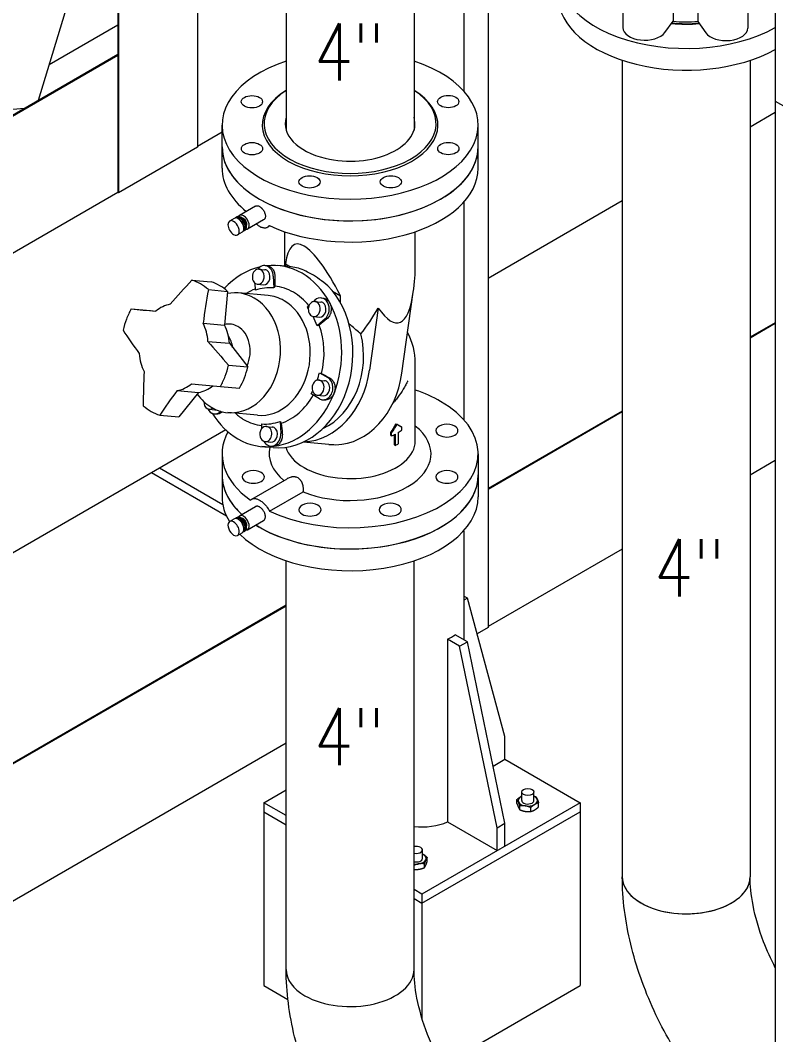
# Model space of a CAD drawing. Header units: millimetres. Extents: x -312439 to 477422, y -331570 to 212570.
# Drawn here: x 353682 to 355337, y 92835 to 95056 of the extents above; entities that cross this region are included whole.
import ezdxf

# ---------------------------------------------------------------- set-up
doc = ezdxf.new("R2010")
doc.units = ezdxf.units.MM
doc.layers.add('ARCONDTEXTO', color=4, linetype='Continuous')
doc.styles.add('ROMANS', font='romans.shx', dxfattribs={"height": 187.5})

msp = doc.modelspace()

# ---------------------------------------------------------------- linework, layer by layer
at = {"color": 3, "linetype": 'Continuous', "lineweight": 0, "extrusion": (-1.11022e-16, 0.816497, 0.57735)}
for p, q in [((354070.819, 95560.111), (354070.819, 94777.82)), ((353895.882, 95552.045), (353895.882, 94678.82)), ((353897.614, 95553.045), (353897.614, 94677.82)), ((353895.882, 95457.052), (353721.646, 94880.225)), ((354706.981, 95445.522), (354706.981, 93726.792)), ((355335.928, 95078.959), (355335.928, 90887.144)), ((353895.882, 95045.373), (353745.264, 94958.414)), ((353895.882, 94980.82), (352735.453, 94310.846)), ((353895.882, 94978.82), (352735.453, 94308.846)), ((355335.928, 94878.959), (359293.664, 92593.959)), ((353691.902, 94863.052), (353515.317, 94847.242)), ((355335.928, 94853.873), (355280.801, 94822.045)), ((354124.224, 94810.654), (354070.819, 94779.82)), ((354070.819, 94777.82), (353897.614, 94677.82)), ((353895.882, 94678.82), (352735.453, 94008.846)), ((353897.614, 94677.82), (353895.882, 94678.82)), ((355000.824, 94660.4), (354706.981, 94490.75)), ((355335.928, 94393.915), (355280.801, 94362.087)), ((355335.928, 94391.915), (355280.801, 94360.087)), ((355000.824, 94200.442), (354706.981, 94030.792)), ((355000.824, 94198.442), (354706.981, 94028.792)), ((354132.469, 94159.055), (352974.676, 93490.603)), ((354685.158, 94106.919), (354685.158, 94012.894)), ((355335.928, 94091.915), (355280.801, 94060.087)), ((354125.924, 93995.095), (353987.203, 94075.186)), ((354134.053, 93970.402), (353969.883, 94065.186)), ((355000.824, 93898.442), (354706.981, 93728.792)), ((354264.703, 93775.442), (352735.453, 92892.529)), ((354264.703, 93773.442), (352735.453, 92890.529)), ((354706.981, 93726.792), (354682.766, 93712.811)), ((354264.703, 93473.442), (352735.453, 92590.529))]:
    msp.add_line(p, q, dxfattribs=at)
at = {"color": 7, "linetype": 'Continuous', "lineweight": 0, "extrusion": (-1.11022e-16, 0.816497, 0.57735)}
for p, q in [((354653.873, 95263.266), (354653.873, 94900.64)), ((354653.873, 94657.978), (354653.873, 94181.237)), ((354653.873, 93938.576), (354653.873, 93700.064)), ((354661.61, 93790.597), (354653.873, 93795.064)), ((354661.61, 93790.597), (354653.873, 93786.13)), ((354743.883, 93488.097), (354661.61, 93790.597)), ((354644.29, 93685.597), (354617.729, 93700.932)), ((354617.729, 93700.932), (354617.729, 93300.932)), ((354661.61, 93695.597), (354635.05, 93710.932)), ((354644.29, 93685.597), (354661.61, 93695.597)), ((354743.883, 93298.097), (354661.61, 93695.597)), ((354726.562, 93288.097), (354644.29, 93685.597)), ((354743.883, 93438.097), (354743.883, 93488.097)), ((354717.999, 93423.153), (354743.883, 93438.097)), ((354743.883, 93438.097), (354908.428, 93343.097)), ((354215.607, 93343.097), (354264.703, 93371.442)), ((354780.446, 93347.84), (354780.446, 93366.71)), ((354807.115, 93347.84), (354807.115, 93366.71)), ((354264.703, 93314.752), (354215.607, 93343.097)), ((354215.607, 93343.097), (354215.607, 92943.097)), ((354908.428, 93343.097), (354562.017, 93143.097)), ((354770.014, 93341.311), (354770.014, 93349.963)), ((354776.382, 93327.589), (354776.382, 93336.241)), ((354817.547, 93333.957), (354817.547, 93342.609)), ((354908.428, 93343.097), (354908.428, 92943.097)), ((354215.607, 93323.097), (354264.703, 93294.752)), ((354562.017, 93123.097), (354908.428, 93323.097)), ((354800.149, 93323.912), (354800.149, 93332.564)), ((354617.729, 93300.932), (354726.562, 93238.097)), ((354726.562, 93288.097), (354743.883, 93298.097)), ((354743.883, 93248.097), (354743.883, 93298.097)), ((354726.562, 93238.097), (354726.562, 93288.097)), ((354563.199, 93221.048), (354563.199, 93239.919)), ((354567.262, 93200.797), (354567.262, 93209.449)), ((354573.63, 93214.519), (354573.63, 93223.171)), ((354562.017, 93143.097), (354544.679, 93153.107)), ((354562.017, 93143.097), (354562.017, 92871.517)), ((354544.679, 93133.107), (354562.017, 93123.097)), ((354215.607, 92943.097), (354268.479, 92912.571)), ((354605.506, 92768.205), (354908.428, 92943.097))]:
    msp.add_line(p, q, dxfattribs=at)
at = {"color": 5, "linetype": 'Continuous', "lineweight": 0, "extrusion": (-1.11022e-16, 0.816497, 0.57735)}
for p, q in [((354264.703, 95197.27), (354264.703, 94815.53)), ((354544.679, 95197.27), (354544.679, 94815.53)), ((355000.824, 94968.27), (355000.824, 93180.694)), ((355280.801, 94968.27), (355280.801, 93180.694)), ((354264.703, 92977.694), (354264.703, 93872.579)), ((354544.679, 92977.694), (354544.679, 93872.579))]:
    msp.add_line(p, q, dxfattribs=at)
at = {"color": 4, "linetype": 'Continuous', "lineweight": 0, "extrusion": (-1.11022e-16, 0.816497, 0.57735)}
for p, q in [((355002.071, 95117.911), (355002.071, 95039.768)), ((355275.802, 95116.7), (355275.802, 95038.871)), ((355112.058, 95097.564), (355112.058, 95053.671)), ((355166.245, 95097.378), (355166.245, 95053.398)), ((355093.906, 95028.981), (355112.058, 95053.671)), ((355166.245, 95053.398), (355183.613, 95028.579)), ((354124.224, 94732.297), (354124.224, 94826.321)), ((354685.158, 94732.297), (354685.158, 94826.321)), ((354197.831, 94649.272), (354162.482, 94628.863)), ((354157.201, 94625.519), (354155.398, 94624.478)), ((354150.879, 94622.311), (354140.783, 94616.482)), ((354161.299, 94620.503), (354159.676, 94621.44)), ((354172.116, 94601.767), (354172.116, 94599.893)), ((354215.296, 94619.021), (354179.947, 94598.612)), ((354229.188, 94605.99), (354225.024, 94603.586)), ((354168.472, 94591.84), (354158.376, 94586.011)), ((354174.411, 94595.71), (354172.608, 94594.669)), ((354261.908, 94517.529), (354261.908, 94592.924)), ((354547.474, 94520.754), (354547.474, 94592.924)), ((354218.409, 94518.824), (354223.076, 94518.407)), ((354271.244, 94516.695), (354246.73, 94518.884)), ((354263.466, 94522.4), (354273.786, 94516.441)), ((354263.466, 94517.389), (354263.466, 94522.4)), ((354205.125, 94511.051), (354217.615, 94509.935)), ((354236.262, 94496.03), (354237.501, 94470.047)), ((354058.294, 94487.061), (354100.396, 94483.3)), ((354197.259, 94464.843), (354196.523, 94480.289)), ((354202.176, 94478.036), (354214.667, 94476.921)), ((354094.352, 94466.243), (354136.454, 94462.482)), ((354136.454, 94462.482), (354129.727, 94388.363)), ((354225.128, 94453.234), (354160.043, 94459.047)), ((354341.007, 94448.042), (354345.255, 94447.663)), ((354366.144, 94463.118), (354383.654, 94453.009)), ((354383.654, 94436.976), (354383.654, 94453.009)), ((354518.274, 94283.492), (354543.001, 94460.348)), ((353925.346, 94424.014), (353967.448, 94420.254)), ((354310.374, 94427.974), (354315.379, 94432.412)), ((354323.789, 94439.87), (354327.632, 94443.278)), ((354327.722, 94440.269), (354340.213, 94439.153)), ((354466.099, 94425.916), (354447.076, 94289.852)), ((353967.448, 94420.254), (353979.112, 94419.185)), ((354324.773, 94407.254), (354337.264, 94406.139)), ((354349.845, 94402.015), (354332.587, 94386.711)), ((354082.822, 94392.553), (354129.727, 94388.363)), ((354093.412, 94353.027), (354140.318, 94348.838)), ((354140.318, 94348.838), (354180.77, 94297.092)), ((354138.669, 94300.852), (354180.77, 94297.092)), ((354547.474, 94135.023), (354547.474, 94305.108)), ((354335.935, 94268.056), (354348.426, 94266.94)), ((354337.469, 94284.346), (354355.966, 94273.667)), ((354025.612, 94245.103), (354072.518, 94240.914)), ((354120.64, 94254.385), (354162.741, 94250.625)), ((354072.518, 94240.914), (354029.793, 94187.578)), ((354337.937, 94227.199), (354319.44, 94237.879)), ((354332.986, 94235.041), (354345.477, 94233.926)), ((354344.683, 94225.037), (354348.555, 94224.691)), ((354096.003, 94204.392), (354108.494, 94203.276)), ((353987.691, 94191.339), (354029.793, 94187.578)), ((354107.7, 94194.388), (354111.948, 94194.008)), ((354121.699, 94199.706), (354121.075, 94199.152)), ((354201.72, 94191.148), (354136.634, 94196.962)), ((354211.684, 94162.365), (354211.206, 94172.382)), ((354221.549, 94166.625), (354234.04, 94165.509)), ((354251.448, 94177.587), (354252.687, 94151.604)), ((354505.651, 94172.625), (354507.454, 94171.584)), ((354516.289, 94166.492), (354518.103, 94165.444)), ((354518.103, 94158.865), (354518.103, 94165.444)), ((354493.752, 94153.481), (354495.566, 94152.433)), ((354493.752, 94146.901), (354493.752, 94153.481)), ((354493.752, 94146.901), (354495.566, 94145.854)), ((354495.566, 94145.854), (354495.566, 94152.433)), ((354502.226, 94126.239), (354502.226, 94149.13)), ((354504.03, 94125.198), (354504.03, 94150.089)), ((354510.773, 94129.091), (354510.773, 94153.982)), ((354235.859, 94120.519), (354211.345, 94122.709)), ((354218.601, 94133.61), (354231.092, 94132.495)), ((354230.298, 94123.606), (354234.964, 94123.189)), ((354357.819, 94127.545), (354302.131, 94132.519)), ((354502.226, 94126.239), (354504.03, 94125.198)), ((354124.224, 94106.919), (354124.224, 94012.894)), ((354189.328, 94007.559), (354266.644, 94052.197)), ((354228.442, 93980.959), (354302.115, 94023.493)), ((354162.482, 93971.008), (354197.831, 93991.417)), ((354140.783, 93958.628), (354150.879, 93964.457)), ((354155.398, 93966.624), (354157.201, 93967.665)), ((354161.299, 93962.649), (354159.676, 93963.586)), ((354179.947, 93940.757), (354215.296, 93961.166)), ((354158.376, 93928.156), (354168.472, 93933.985)), ((354172.116, 93943.912), (354172.116, 93942.039)), ((354172.608, 93936.815), (354174.411, 93937.855))]:
    msp.add_line(p, q, dxfattribs=at)
at = {"color": 4, "linetype": 'Continuous', "lineweight": 0}
msp.add_arc((354404.691, 94305.108), 142.783, 0, 28.062832, dxfattribs=at)
for centre, major_axis, ratio, start_param, end_param in [((355140.813, 95156.184), (-280.467, 0), 0.57735027, 5.96129884, 8.62335037), ((355140.813, 95108.584), (-280.467, 0), 0.57735027, 0, 2.34016507), ((355140.813, 95156.184), (-188.366, 0), 0.57735027, 1.39918396, 1.72385086), ((355140.813, 95159.384), (192.285, 0), 0.57735027, 4.54758055, 4.85913853), ((355140.813, 95163.438), (192.285, 0), 0.57735027, 4.56228331, 4.8450414), ((355049.889, 95039.768), (47.818, 0), 0.57735027, 3.14159265, 5.88176147), ((355227.984, 95038.871), (47.818, 0), 0.57735027, 3.52360866, 6.28318531), ((354404.691, 94826.321), (280.467, 0), 0.57735027, 2.09338692, 7.33139104), ((354404.691, 94826.321), (-192.285, 0), 0.57735027, 5.52782631, 10.18013696), ((354404.691, 94829.521), (-188.366, 0), 0.57735027, 5.55018906, 10.15777421), ((354404.691, 94778.721), (280.467, 0), 0.57735027, 3.14159265, 3.92699082), ((354404.691, 94778.721), (-280.467, 0), 0.57735027, 0, 3.14159265), ((354404.691, 94778.721), (280.467, 0), 0.57735027, 3.92699082, 6.28318531), ((354404.691, 94732.297), (280.467, 0), 0.57735027, 3.14159265, 3.76733741), ((354404.691, 94732.297), (280.467, 0), 0.57735027, 4.03287797, 6.28318531), ((354159.676, 94607.076), (8.796, -15.236), 0.57735027, 2.35619449, 3.14159265), ((354164.003, 94609.574), (8.605, -14.905), 0.57735027, 2.35619449, 3.34982476), ((354164.003, 94609.574), (7.649, -13.249), 0.57735027, 2.35619449, 3.13938294), ((354165.806, 94610.615), (8.605, -14.905), 0.57735027, 2.35619449, 3.14159265), ((354171.215, 94613.737), (8.733, -15.125), 0.57735027, 2.35619449, 3.48116086), ((354164.003, 94609.574), (8.605, -14.905), 0.57735027, 6.0749532, 8.6393798), ((354165.806, 94610.615), (8.605, -14.905), 0.57735027, 0, 2.35619449), ((354171.215, 94613.737), (5.099, -8.832), 0.57735027, 2.35619449, 2.79397022), ((354171.215, 94613.737), (8.733, -15.125), 0.57735027, 5.9436171, 8.6393798), ((354149.58, 94601.246), (8.796, -15.236), 0.57735027, 2.35619449, 5.49778714), ((354149.58, 94601.246), (8.796, -15.236), 0.57735027, 5.49778714, 8.6393798), ((354159.676, 94607.076), (8.796, -15.236), 0.57735027, 0, 2.35619449), ((354161.299, 94608.012), (7.649, -13.249), 0.57735027, 0.78539816, 2.35619449), ((354164.003, 94609.574), (7.649, -13.249), 0.57735027, 0.00220971, 2.35619449), ((354171.215, 94613.737), (5.099, -8.832), 0.57735027, 0.34762244, 2.35619449), ((354404.691, 94184.92), (-120.352, 380.505), 0.20190622, 6.06592593, 6.70345081), ((354404.691, 94184.92), (-120.352, 380.505), 0.20190622, 5.42840105, 6.06592593), ((354229.038, 94320.797), (-17.692, -198.088), 0.78867513, 3.38816663, 3.94428531), ((354203.65, 94494.544), (1.474, 16.507), 0.78867513, 5.9323059, 9.07389855), ((354216.141, 94493.428), (-2.268, -25.396), 0.78867513, 1.74351569, 4.02803544), ((354229.038, 94320.797), (-17.692, -198.088), 0.78867513, 2.79071324, 3.30283488), ((354253.551, 94318.607), (-17.692, -198.088), 0.78867513, 3.03582758, 3.14159265), ((354371.697, 94308.055), (-125.667, 202.325), 0.40254267, 5.63830459, 5.88341893), ((354404.691, 94377.971), (92.925, 263.92), 0.41075435, 5.17006967, 5.42104522), ((354203.65, 94494.544), (1.474, 16.507), 0.78867513, 2.79071324, 5.9323059), ((354216.141, 94493.428), (1.474, 16.507), 0.78867513, 3.14159265, 5.9323059), ((354216.141, 94493.428), (1.474, 16.507), 0.78867513, 5.9323059, 6.28318531), ((354229.038, 94320.797), (-17.692, -198.088), 0.78867513, 2.26711447, 2.79071324), ((354371.697, 94308.055), (-125.667, 202.325), 0.40254267, 5.39319026, 5.63830459), ((354536.157, 94342.227), (720.691, 563.4), 0.47025443, 1.89024002, 1.97207055), ((354022.993, 94339.2), (13.61, 152.375), 0.78867513, 5.9323059, 6.09975398), ((354022.993, 94339.2), (13.61, 152.375), 0.78867513, 5.76485782, 5.9323059), ((354065.094, 94335.439), (-13.61, -152.375), 0.78867513, 2.62326516, 2.95816132), ((354226.583, 94321.016), (-13.616, -152.445), 0.78867513, 3.50023522, 3.67789426), ((354224.354, 94321.215), (-13.292, -148.82), 0.78867513, 3.14282427, 3.48579977), ((354253.551, 94318.607), (-17.692, -198.088), 0.78867513, 0, 2.54559891), ((354226.583, 94321.016), (-13.616, -152.445), 0.78867513, 2.79071324, 3.14694171), ((354636.558, 94284.261), (-83.476, -910.959), 0.61480915, 4.56786753, 4.64969806), ((354148.339, 94328.004), (-11.704, -131.043), 0.78867513, 5.9323059, 9.07389855), ((354148.339, 94328.004), (-11.704, -131.043), 0.78867513, 2.79071324, 3.37310027), ((354213.424, 94322.191), (-11.704, -131.043), 0.78867513, 2.79071324, 3.14159265), ((354226.583, 94321.016), (-13.616, -152.445), 0.78867513, 2.44655726, 2.79071324), ((354338.739, 94422.646), (-2.268, -25.396), 0.78867513, 0.69631814, 3.83791079), ((354404.691, 94906.561), (-106.461, 512.875), 0.18551729, 2.74471703, 3.61995466), ((354022.993, 94339.2), (13.61, 152.375), 0.78867513, 1.05246884, 1.21991692), ((354584.05, 94364.939), (911.032, -82.684), 0.00111499, 3.90430933, 3.98613986), ((354018.189, 94339.629), (8.506, 95.234), 0.78867513, 0.21112957, 0.65790794), ((354213.424, 94322.191), (-11.704, -131.043), 0.78867513, 0, 2.79071324), ((354224.354, 94321.215), (-13.292, -148.82), 0.78867513, 2.40329418, 2.43860222), ((354326.248, 94423.762), (1.474, 16.507), 0.78867513, 5.9323059, 9.07389855), ((354326.248, 94423.762), (1.474, 16.507), 0.78867513, 2.79071324, 5.9323059), ((354338.739, 94422.646), (1.474, 16.507), 0.78867513, 3.14159265, 5.9323059), ((354338.739, 94422.646), (1.474, 16.507), 0.78867513, 5.9323059, 6.28318531), ((354229.038, 94320.797), (-17.692, -198.088), 0.78867513, 1.21991692, 2.26711447), ((354404.691, 94567.833), (92.925, 263.92), 0.41075435, 4.01563557, 4.29483205), ((354022.993, 94339.2), (13.61, 152.375), 0.78867513, 1.21991692, 1.387365), ((354224.354, 94321.215), (-13.292, -148.82), 0.78867513, 2.09562672, 2.25731773), ((354018.189, 94339.629), (8.506, 95.234), 0.78867513, 4.92351855, 5.37029692), ((354065.094, 94335.439), (-8.506, -95.234), 0.78867513, 1.78192589, 2.22870427), ((354136.917, 94329.024), (-5.512, -61.712), 0.78867513, 2.79071324, 3.39896937), ((354136.917, 94329.024), (-5.512, -61.712), 0.78867513, 1.14298242, 2.79071324), ((354226.583, 94321.016), (-13.616, -152.445), 0.78867513, 1.38728722, 2.09974416), ((354533.85, 94235.555), (713.952, -571.916), 0.39604584, 4.02878975, 4.11062028), ((354110.374, 94331.395), (-4.196, -46.982), 0.78867513, 1.82272227, 2.4193917), ((354306.169, 94313.907), (-14.403, -161.264), 0.78867513, 0.42037744, 1.99015459), ((354620.593, 94343.841), (713.952, -571.916), 0.39604584, 4.23882964, 4.32066017), ((354018.189, 94339.629), (8.506, 95.234), 0.78867513, 1.78192589, 2.22870427), ((354022.993, 94339.2), (13.61, 152.375), 0.78867513, 4.36150957, 4.52895765), ((354065.094, 94335.439), (13.61, 152.375), 0.78867513, 4.19406149, 4.52895765), ((354306.169, 94313.907), (-16.105, -180.311), 0.78867513, 0.09472718, 1.50764175), ((354517.886, 94295.135), (83.476, 910.959), 0.61480915, 1.63631476, 1.71814529), ((354022.993, 94339.2), (13.61, 152.375), 0.78867513, 4.19406149, 4.36150957), ((354334.46, 94251.549), (1.474, 16.507), 0.78867513, 5.9323059, 9.07389855), ((354224.354, 94321.215), (-13.292, -148.82), 0.78867513, 1.27533699, 1.39140467), ((354346.951, 94250.433), (2.268, 25.396), 0.78867513, 2.79071324, 5.9323059), ((354377.367, 94307.548), (-16.105, -180.311), 0.78867513, 0.08363859, 1.50764175), ((354618.286, 94237.169), (720.691, 563.4), 0.47025443, 2.10027992, 2.18211045), ((354018.189, 94339.629), (8.506, 95.234), 0.78867513, 3.35272222, 3.79950059), ((354570.393, 94214.457), (911.032, -82.684), 0.00111499, 4.11434922, 4.19617975), ((354065.094, 94335.439), (-8.506, -95.234), 0.78867513, 0.21112957, 0.65618508), ((354334.46, 94251.549), (1.474, 16.507), 0.78867513, 2.79071324, 5.9323059), ((354346.951, 94250.433), (1.474, 16.507), 0.78867513, 3.14159265, 5.9323059), ((354346.951, 94250.433), (1.474, 16.507), 0.78867513, 5.9323059, 6.28318531), ((354404.691, 94106.919), (280.467, 0), 0.57735027, 0.78539816, 1.03666807), ((354148.339, 94328.004), (-11.704, -131.043), 0.78867513, 5.54139779, 5.9323059), ((354229.038, 94320.797), (-17.692, -198.088), 0.78867513, 0.17271936, 1.21991692), ((354226.583, 94321.016), (-13.616, -152.445), 0.78867513, 0.34008967, 1.04608016), ((354224.354, 94321.215), (-13.292, -148.82), 0.78867513, 1.04842917, 1.09553578), ((354022.993, 94339.2), (13.61, 152.375), 0.78867513, 2.62326516, 2.79071324), ((354097.477, 94220.899), (-1.474, -16.507), 0.78867513, 4.77281646, 5.9323059), ((354097.477, 94220.899), (-1.474, -16.507), 0.78867513, 5.9323059, 6.91651393), ((354109.968, 94219.784), (2.268, 25.396), 0.78867513, 2.25514987, 3.83791079), ((354109.968, 94219.784), (-1.474, -16.507), 0.78867513, 0, 0.21039252), ((354404.691, 94106.919), (280.467, 0), 0.57735027, 4.03287797, 7.06858347), ((354022.993, 94339.2), (13.61, 152.375), 0.78867513, 2.79071324, 2.95816132), ((354229.038, 94320.797), (-17.692, -198.088), 0.78867513, 5.46500357, 5.9323059), ((354226.583, 94321.016), (-13.616, -152.445), 0.78867513, 5.7468837, 5.9323059), ((354226.583, 94321.016), (-13.616, -152.445), 0.78867513, 5.9323059, 6.26998147), ((354220.075, 94150.118), (-1.474, -16.507), 0.78867513, 2.79071324, 5.9323059), ((354224.354, 94321.215), (-13.292, -148.82), 0.78867513, 0.00123162, 0.34420711), ((354220.075, 94150.118), (-1.474, -16.507), 0.78867513, 5.9323059, 9.07389855), ((354232.566, 94149.002), (-1.474, -16.507), 0.78867513, 0, 2.79071324), ((354232.566, 94149.002), (-1.474, -16.507), 0.78867513, 2.79071324, 3.14159265), ((354404.691, 94106.919), (177.204, 0), 0.57735027, 4.09505911, 6.9170318), ((354404.691, 94230.921), (100.979, 174.787), 0.57753972, 4.60068361, 4.71252394), ((354404.691, 94230.921), (102.783, 177.908), 0.57753972, 4.60265425, 4.71252446), ((354404.691, 94230.914), (142.783, -82.382), 0.00028422, 5.49792189, 5.60976186), ((354404.691, 94230.914), (145.333, -83.853), 0.00028422, 5.49792241, 5.60779227), ((354404.691, 94211.335), (145.333, 0), 0.57735027, 5.53059872, 5.60762828), ((354616.696, 94157.619), (24.222, 0), 0.57735027, 0.78539816, 3.92699082), ((354616.696, 94157.619), (24.222, 0), 0.57735027, 3.92699082, 7.06858347), ((354404.691, 94106.919), (280.467, 0), 0.57735027, 2.83958929, 3.82110366), ((354229.038, 94320.797), (-17.692, -198.088), 0.78867513, 5.9323059, 6.45590467), ((354232.566, 94149.002), (2.268, 25.396), 0.78867513, 2.25514987, 4.88510835), ((354404.691, 94135.023), (142.783, 0), 0.57735027, 3.92699082, 6.28318531), ((354404.691, 94211.335), (145.333, 0), 0.57735027, 5.38788821, 5.46497557), ((354404.691, 94106.919), (177.204, 0), 0.57735027, 3.00239455, 3.75347408), ((354404.691, 94135.023), (142.783, 0), 0.57735027, 3.31011813, 3.92699082), ((354404.691, 94186.444), (145.333, 0), 0.57735027, 5.46497557, 5.53059872), ((354192.686, 94056.219), (24.222, 0), 0.57735027, 0.78539816, 3.92699082), ((354616.696, 94056.219), (24.222, 0), 0.57735027, 0.78539816, 3.92699082), ((354404.691, 94060.494), (280.467, 0), 0.57735027, 3.14159265, 3.70529411), ((354404.691, 94060.494), (-280.467, 0), 0.57735027, 0, 0.3919401), ((354192.686, 94056.219), (24.222, 0), 0.57735027, 3.92699082, 7.06858347), ((354404.691, 94060.494), (-280.467, 0), 0.57735027, 0.74163295, 3.14159265), ((354404.691, 94060.494), (280.467, 0), 0.57735027, 3.92699082, 6.28318531), ((354616.696, 94056.219), (24.222, 0), 0.57735027, 3.92699082, 7.06858347), ((354404.691, 94012.894), (-280.467, 0), 0.57735027, 0, 0.34272975), ((354404.691, 94012.894), (-280.467, 0), 0.57735027, 0.53171733, 3.14159265), ((354404.691, 94060.494), (-280.467, 0), 0.57735027, 0.3919401, 0.56370146), ((354316.876, 93984.518), (24.222, 0), 0.57735027, 0.78539816, 3.92699082), ((354316.876, 93984.518), (24.222, 0), 0.57735027, 3.92699082, 7.06858347), ((354492.506, 93984.518), (24.222, 0), 0.57735027, 0.78539816, 3.92699082), ((354492.506, 93984.518), (24.222, 0), 0.57735027, 3.92699082, 7.06858347), ((354149.58, 93943.392), (-8.796, 15.236), 0.57735027, 5.49778714, 8.6393798), ((354149.58, 93943.392), (-8.796, 15.236), 0.57735027, 2.35619449, 5.49778714), ((354159.676, 93949.221), (-8.796, 15.236), 0.57735027, 5.49778714, 6.28318531), ((354164.003, 93951.719), (8.605, -14.905), 0.57735027, 2.35619449, 3.34982476), ((354164.003, 93951.719), (7.649, -13.249), 0.57735027, 2.35619449, 3.13938294), ((354165.806, 93952.76), (8.605, -14.905), 0.57735027, 2.35619449, 3.14159265), ((354159.676, 93949.221), (-8.796, 15.236), 0.57735027, 3.14159265, 5.49778714), ((354171.215, 93955.883), (8.733, -15.125), 0.57735027, 2.35619449, 3.48116086), ((354161.299, 93950.158), (7.649, -13.249), 0.57735027, 0.78539816, 2.35619449), ((354164.003, 93951.719), (8.605, -14.905), 0.57735027, 6.0749532, 8.6393798), ((354164.003, 93951.719), (7.649, -13.249), 0.57735027, 0.00220971, 2.35619449), ((354165.806, 93952.76), (8.605, -14.905), 0.57735027, 0, 2.35619449), ((354171.215, 93955.883), (5.099, -8.832), 0.57735027, 2.35619449, 2.79397022), ((354171.215, 93955.883), (8.733, -15.125), 0.57735027, 5.9436171, 8.6393798), ((354171.215, 93955.883), (5.099, -8.832), 0.57735027, 0.34762244, 2.35619449)]:
    msp.add_ellipse(centre, major_axis=major_axis, ratio=ratio, start_param=start_param, end_param=end_param, dxfattribs=at)
for centre, major_axis in [((354189.635, 94877.641), (23.27, 0)), ((354619.612, 94877.829), (-23.27, 0)), ((354189.771, 94774.814), (23.27, 0)), ((354619.747, 94775.002), (-23.27, 0)), ((354315.803, 94702.159), (23.27, 0)), ((354493.905, 94702.237), (-23.27, 0))]:
    msp.add_ellipse(centre, major_axis=major_axis, ratio=0.57735027, dxfattribs=at)
at = {"color": 5, "linetype": 'Continuous', "lineweight": 0}
for centre, major_axis, start_param, end_param in [((354404.691, 94829.521), (142.07, 0), 2.97018023, 4.32044888), ((354404.691, 94829.521), (142.07, 0), 4.32044888, 6.45459773), ((355140.813, 93180.694), (-139.988, 0), 0, 0.78539816), ((355140.813, 93180.694), (139.988, 0), 3.14159265, 6.28318531), ((355140.813, 93180.694), (-139.988, 0), 0.78539816, 3.14159265), ((354404.691, 92977.694), (-139.988, 0), 0, 0.78539816), ((354404.691, 92977.694), (-139.988, 0), 0.78539816, 3.14159265)]:
    msp.add_ellipse(centre, major_axis=major_axis, ratio=0.57735027, start_param=start_param, end_param=end_param, dxfattribs=at)
at = {"color": 3, "linetype": 'Continuous', "lineweight": 0}
msp.add_ellipse((354404.691, 94060.494), major_axis=(280.467, 0), ratio=0.57735027, start_param=3.8832256, end_param=3.92699082, dxfattribs=at)
at = {"color": 7, "linetype": 'Continuous', "lineweight": 0}
for centre, major_axis, start_param, end_param in [((354562.017, 93743.097), (-91.856, 0), 2.2224629, 2.48992608), ((354793.78, 93347.84), (-21.309, 0), 5.38853468, 5.49778714), ((354793.78, 93347.84), (-21.309, 0), 3.40339204, 4.03624328), ((354793.78, 93347.84), (-21.309, 0), 5.49778714, 6.54498469), ((354793.78, 93347.84), (-21.309, 0), 0.26179939, 1.30899694), ((354793.78, 93347.84), (13.335, 0), 3.14159265, 5.49778714), ((354793.78, 93347.84), (-21.309, 0), 1.30899694, 2.35619449), ((354793.78, 93347.84), (13.335, 0), 5.49778714, 6.28318531), ((354793.78, 93347.84), (-21.309, 0), 2.35619449, 3.40339204), ((354562.017, 93343.097), (-91.856, 0), 1.38090517, 2.2224629), ((354549.864, 93239.919), (13.335, 0), 0.78539816, 1.97010711), ((354549.864, 93239.919), (13.335, 0), 4.31307819, 7.06858347), ((354549.864, 93221.048), (21.309, 0), 0.78539816, 0.89465062), ((354549.864, 93221.048), (21.309, 0), 6.02138592, 7.06858347), ((354549.864, 93221.048), (13.335, 0), 4.31307819, 6.28318531), ((354549.864, 93221.048), (21.309, 0), 4.4666251, 4.97418837), ((354549.864, 93221.048), (21.309, 0), 4.97418837, 6.02138592)]:
    msp.add_ellipse(centre, major_axis=major_axis, ratio=0.57735027, start_param=start_param, end_param=end_param, dxfattribs=at)
msp.add_ellipse((354793.78, 93366.71), major_axis=(13.335, 0), ratio=0.57735027, dxfattribs=at)
at = {"color": 4, "linetype": 'Continuous', "lineweight": 0}
for points, knots in [([(354197.831, 94649.272), (354198.381, 94649.589), (354198.98, 94649.805), (354199.948, 94649.98), (354200.283, 94650.014), (354200.976, 94650.031), (354201.336, 94650.013), (354202.432, 94649.887), (354203.188, 94649.704), (354204.751, 94649.143), (354205.565, 94648.761), (354206.371, 94648.296)], [0.01606747737, 0.01606747737, 0.01606747737, 0.01606747737, 0.01740489158, 0.01740489158, 0.01807431049, 0.01807431049, 0.0187437294, 0.0187437294, 0.02008256721, 0.02008256721, 0.02142140503, 0.02142140503, 0.02142140503, 0.02142140503]), ([(354206.371, 94648.296), (354207.177, 94647.83), (354207.983, 94647.28), (354209.192, 94646.326), (354209.595, 94645.985), (354210.383, 94645.275), (354211.157, 94644.533), (354211.904, 94643.727), (354212.638, 94642.889), (354212.999, 94642.451), (354214.048, 94641.104), (354214.695, 94640.17), (354215.885, 94638.227), (354216.432, 94637.208), (354217.376, 94635.166), (354217.777, 94634.141), (354218.269, 94632.594), (354218.415, 94632.075), (354218.665, 94631.05), (354218.769, 94630.545), (354219.02, 94629.049), (354219.105, 94628.08), (354219.107, 94626.197), (354219.022, 94625.311), (354218.773, 94624.071), (354218.67, 94623.672), (354218.422, 94622.904), (354218.276, 94622.534), (354217.785, 94621.49), (354217.385, 94620.877), (354216.444, 94619.817), (354215.897, 94619.369), (354215.301, 94619.023), (354215.298, 94619.022), (354215.296, 94619.021)], [0.021421405, 0.021421405, 0.021421405, 0.021421405, 0.0227599361, 0.0227599361, 0.0234292016, 0.0234292016, 0.0240984672, 0.0247677327, 0.0247677327, 0.0254369982, 0.0254369982, 0.0267755293, 0.0267755293, 0.0281140604, 0.0281140604, 0.0294525914, 0.0294525914, 0.030121857, 0.030121857, 0.0307911225, 0.0307911225, 0.0321296536, 0.0321296536, 0.0334681846, 0.0334681846, 0.0341374502, 0.0341374502, 0.0348067157, 0.0348067157, 0.0361452468, 0.0361452468, 0.0374837778, 0.0374837778, 0.0374885983, 0.0374885983, 0.0374885983, 0.0374885983]), ([(354199.656, 94609.991), (354199.886, 94609.771), (354200.118, 94609.555), (354202.292, 94607.573), (354204.298, 94606.087), (354206.371, 94604.89)], [0.00984656757, 0.00984656757, 0.00984656757, 0.00984656757, 0.01025487126, 0.01025487126, 0.01367316168, 0.01367316168, 0.01367316168, 0.01367316168]), ([(354206.371, 94604.89), (354206.889, 94604.591), (354207.412, 94604.31), (354208.454, 94603.791), (354208.974, 94603.553), (354210.529, 94602.901), (354211.561, 94602.55), (354213.614, 94602.01), (354214.635, 94601.823), (354216.664, 94601.616), (354217.65, 94601.6), (354219.569, 94601.733), (354220.5, 94601.882), (354221.853, 94602.229), (354222.297, 94602.366), (354223.17, 94602.681), (354223.599, 94602.859), (354225.682, 94603.848), (354227.162, 94604.942), (354228.442, 94606.337)], [0.0136731617, 0.0136731617, 0.0136731617, 0.0136731617, 0.0145264761, 0.0145264761, 0.0153797904, 0.0153797904, 0.0170864192, 0.0170864192, 0.0187930479, 0.0187930479, 0.0204996767, 0.0204996767, 0.0222063054, 0.0222063054, 0.0230596198, 0.0230596198, 0.0239129342, 0.0239129342, 0.0273261917, 0.0273261917, 0.0273261917, 0.0273261917]), ([(354223.076, 94518.407), (354223.236, 94518.393), (354223.395, 94518.376), (354224.842, 94518.201), (354226.1, 94517.887), (354228.555, 94516.928), (354229.715, 94516.298), (354231.349, 94515.14), (354231.876, 94514.717), (354232.896, 94513.8), (354233.389, 94513.302), (354234.785, 94511.729), (354235.613, 94510.567), (354237.067, 94508.02), (354237.694, 94506.623), (354238.687, 94503.719), (354239.063, 94502.2), (354239.44, 94499.819), (354239.535, 94499.008), (354239.656, 94497.378), (354239.685, 94496.555), (354239.68, 94495.725)], [0.0179608001, 0.0179608001, 0.0179608001, 0.0179608001, 0.0182026982, 0.0182026982, 0.0201581688, 0.0201581688, 0.0221136394, 0.0221136394, 0.0230913747, 0.0230913747, 0.02406911, 0.02406911, 0.0260245807, 0.0260245807, 0.0279800513, 0.0279800513, 0.0299355219, 0.0299355219, 0.0309132572, 0.0309132572, 0.0318909925, 0.0318909925, 0.0318909925, 0.0318909925]), ([(354345.255, 94447.662), (354345.876, 94447.607), (354346.493, 94447.518), (354348.444, 94447.13), (354349.751, 94446.705), (354351.652, 94445.826), (354352.276, 94445.492), (354353.476, 94444.757), (354354.635, 94443.952), (354355.715, 94443.01), (354356.755, 94441.999), (354357.257, 94441.456), (354358.682, 94439.74), (354359.518, 94438.492), (354360.244, 94437.144)], [0.00695048509, 0.00695048509, 0.00695048509, 0.00695048509, 0.00783140723, 0.00783140723, 0.00978916009, 0.00978916009, 0.01076803651, 0.01076803651, 0.01174691294, 0.01272578937, 0.01272578937, 0.01370466579, 0.01370466579, 0.01566241864, 0.01566241864, 0.01566241864, 0.01566241864]), ([(354360.244, 94437.144), (354360.607, 94436.471), (354360.942, 94435.772), (354361.554, 94434.322), (354361.829, 94433.575), (354362.552, 94431.304), (354362.904, 94429.736), (354363.234, 94427.304), (354363.311, 94426.476), (354363.395, 94424.82), (354363.403, 94423.993), (354363.324, 94421.511), (354363.138, 94419.857), (354362.488, 94416.55), (354362.034, 94414.947), (354361.168, 94412.627), (354360.849, 94411.867), (354360.146, 94410.374), (354359.762, 94409.639), (354358.536, 94407.522), (354357.617, 94406.212), (354355.582, 94403.794), (354354.457, 94402.682), (354353.263, 94401.71)], [0.0156624186, 0.0156624186, 0.0156624186, 0.0156624186, 0.016640491, 0.016640491, 0.0176185633, 0.0176185633, 0.0195747079, 0.0195747079, 0.0205527802, 0.0205527802, 0.0215308525, 0.0215308525, 0.0234869971, 0.0234869971, 0.0254431417, 0.0254431417, 0.026421214, 0.026421214, 0.0273992863, 0.0273992863, 0.0293554309, 0.0293554309, 0.0313115755, 0.0313115755, 0.0313115755, 0.0313115755]), ([(354428.198, 94369.195), (354421.172, 94375.273), (354414.004, 94381.531), (354405.085, 94389.258), (354403.547, 94390.588), (354402, 94391.924)], [0, 0, 0, 0, 0.0127392673, 0.0127392673, 0.015372073, 0.015372073, 0.015372073, 0.015372073]), ([(354359.384, 94273.361), (354360.662, 94272.667), (354361.859, 94271.834), (354363.54, 94270.385), (354364.081, 94269.869), (354365.122, 94268.767), (354365.625, 94268.18), (354367.039, 94266.352), (354367.871, 94265.035), (354369.314, 94262.208), (354369.926, 94260.685), (354370.873, 94257.57), (354371.217, 94255.964), (354371.534, 94253.481), (354371.606, 94252.641), (354371.68, 94250.972), (354371.685, 94249.307), (354371.555, 94247.647), (354371.356, 94245.99), (354371.222, 94245.159), (354370.718, 94242.701), (354370.253, 94241.124), (354369.664, 94239.606)], [0.0000001979, 0.0000001979, 0.0000001979, 0.0000001979, 0.0019579504, 0.0019579504, 0.0029368267, 0.0029368267, 0.003915703, 0.003915703, 0.0058734555, 0.0058734555, 0.007831208, 0.007831208, 0.0097889606, 0.0097889606, 0.0107678368, 0.0107678368, 0.0117467131, 0.0127255894, 0.0127255894, 0.0137044656, 0.0137044656, 0.0156622181, 0.0156622181, 0.0156622181, 0.0156622181]), ([(354531.213, 94266.902), (354531.028, 94266.514), (354530.838, 94266.119), (354530.459, 94265.336), (354529.885, 94264.164), (354528.519, 94261.441), (354527.301, 94259.126), (354524.8, 94254.523), (354523.05, 94251.488), (354517.554, 94242.484), (354513.563, 94236.616), (354507.088, 94228.013), (354504.848, 94225.179), (354501.131, 94220.7), (354499.714, 94219.041), (354498.275, 94217.403)], [-0.0000511669, -0.0000511669, -0.0000511669, -0.0000511669, 0.0004881774, 0.0004881774, 0.0010275216, 0.0021062101, 0.0042635871, 0.0042635871, 0.0085783411, 0.0085783411, 0.0172078491, 0.0172078491, 0.0215226031, 0.0215226031, 0.02410998, 0.02410998, 0.02410998, 0.02410998]), ([(354369.664, 94239.606), (354369.37, 94238.847), (354369.045, 94238.104), (354368.329, 94236.648), (354367.94, 94235.939), (354366.703, 94233.904), (354365.776, 94232.654), (354364.233, 94230.939), (354363.69, 94230.392), (354362.571, 94229.372), (354361.994, 94228.899), (354360.216, 94227.583), (354358.964, 94226.845), (354356.325, 94225.661), (354354.977, 94225.231), (354352.923, 94224.826), (354352.233, 94224.731), (354350.839, 94224.621), (354350.134, 94224.607), (354349.142, 94224.646), (354348.848, 94224.665), (354348.555, 94224.691)], [0.0156622181, 0.0156622181, 0.0156622181, 0.0156622181, 0.0166401895, 0.0166401895, 0.0176181608, 0.0176181608, 0.0195741034, 0.0195741034, 0.0205520747, 0.0205520747, 0.021530046, 0.021530046, 0.0234859886, 0.0234859886, 0.0254419312, 0.0254419312, 0.0264199025, 0.0264199025, 0.0273978738, 0.0273978738, 0.0278119156, 0.0278119156, 0.0278119156, 0.0278119156]), ([(354124.493, 94198.847), (354123.472, 94197.855), (354122.396, 94197.013), (354120.701, 94195.966), (354120.122, 94195.653), (354118.937, 94195.102), (354118.329, 94194.863), (354116.501, 94194.273), (354115.267, 94194.043), (354113.332, 94193.935), (354112.638, 94193.948), (354111.948, 94194.009)], [0.00000039582, 0.00000039582, 0.00000039582, 0.00000039582, 0.00195814868, 0.00195814868, 0.0029370251, 0.0029370251, 0.00391590153, 0.00391590153, 0.00587365438, 0.00587365438, 0.00695048509, 0.00695048509, 0.00695048509, 0.00695048509]), ([(354256.105, 94151.299), (354256.271, 94149.644), (354256.31, 94147.976), (354256.12, 94144.618), (354255.894, 94142.982), (354255.369, 94140.59), (354255.163, 94139.803), (354254.685, 94138.25), (354254.413, 94137.482), (354253.517, 94135.26), (354252.81, 94133.871), (354251.178, 94131.277), (354250.245, 94130.067), (354248.237, 94127.937), (354247.155, 94127.003), (354245.411, 94125.802), (354244.81, 94125.436), (354243.593, 94124.788), (354242.356, 94124.219), (354241.08, 94123.806), (354239.783, 94123.472), (354239.121, 94123.344), (354238.458, 94123.258)], [0.001438195, 0.001438195, 0.001438195, 0.001438195, 0.003395584, 0.003395584, 0.005352973, 0.005352973, 0.0063316675, 0.0063316675, 0.007310362, 0.007310362, 0.009267751, 0.009267751, 0.0112251399, 0.0112251399, 0.0131825289, 0.0131825289, 0.0141612234, 0.0141612234, 0.0151399179, 0.0161186124, 0.0161186124, 0.0170973069, 0.0170973069, 0.0170973069, 0.0170973069]), ([(354290.567, 94053.936), (354289.446, 94054.584), (354288.276, 94055.106), (354286.45, 94055.707), (354285.829, 94055.877), (354284.563, 94056.154), (354283.919, 94056.261), (354281.985, 94056.485), (354280.682, 94056.509), (354278.705, 94056.369), (354278.042, 94056.294), (354276.71, 94056.084), (354276.04, 94055.95), (354274.05, 94055.471), (354272.735, 94055.048), (354270.127, 94054.013), (354268.828, 94053.399), (354267.247, 94052.54), (354266.945, 94052.371), (354266.644, 94052.197)], [0.0148669179, 0.0148669179, 0.0148669179, 0.0148669179, 0.0167201332, 0.0167201332, 0.0176467408, 0.0176467408, 0.0185733484, 0.0185733484, 0.0204265637, 0.0204265637, 0.0213531713, 0.0213531713, 0.0222797789, 0.0222797789, 0.0241329942, 0.0241329942, 0.0259862094, 0.0259862094, 0.026427127, 0.026427127, 0.026427127, 0.026427127]), ([(354302.115, 94023.493), (354302.46, 94026.593), (354302.523, 94029.646), (354302.196, 94033.39), (354302.11, 94034.135), (354301.895, 94035.617), (354301.765, 94036.356), (354301.31, 94038.543), (354300.921, 94039.951), (354299.965, 94042.664), (354299.398, 94043.969), (354298.402, 94045.838), (354298.045, 94046.447), (354297.294, 94047.612), (354296.899, 94048.171), (354295.655, 94049.777), (354294.747, 94050.753), (354292.771, 94052.506), (354291.691, 94053.287), (354290.567, 94053.936)], [0.0000002972, 0.0000002972, 0.0000002972, 0.0000002972, 0.0037169524, 0.0037169524, 0.0046461162, 0.0046461162, 0.00557528, 0.00557528, 0.0074336076, 0.0074336076, 0.0092919352, 0.0092919352, 0.010221099, 0.010221099, 0.0111502628, 0.0111502628, 0.0130085903, 0.0130085903, 0.0148669179, 0.0148669179, 0.0148669179, 0.0148669179]), ([(354186.522, 94005.161), (354187.557, 94006.416), (354188.769, 94007.353), (354190.512, 94008.148), (354190.872, 94008.289), (354191.616, 94008.53), (354192.002, 94008.632), (354193.179, 94008.875), (354193.997, 94008.957), (354195.698, 94008.964), (354196.582, 94008.89), (354198.419, 94008.584), (354199.379, 94008.35), (354202.292, 94007.428), (354204.298, 94006.523), (354206.371, 94005.326)], [0, 0, 0, 0, 0.0034182904, 0.0034182904, 0.004272863, 0.004272863, 0.0051274356, 0.0051274356, 0.0068365808, 0.0068365808, 0.0085457261, 0.0085457261, 0.0102548713, 0.0102548713, 0.0136731617, 0.0136731617, 0.0136731617, 0.0136731617]), ([(354206.371, 94005.326), (354206.889, 94005.027), (354207.412, 94004.709), (354208.454, 94004.043), (354208.974, 94003.695), (354210.529, 94002.606), (354211.561, 94001.82), (354213.614, 94000.131), (354214.635, 93999.228), (354216.664, 93997.296), (354217.65, 93996.289), (354219.569, 93994.192), (354220.5, 93993.103), (354221.853, 93991.406), (354222.297, 93990.83), (354223.17, 93989.657), (354223.599, 93989.058), (354225.682, 93986.043), (354227.162, 93983.547), (354228.442, 93980.959)], [0.0136731617, 0.0136731617, 0.0136731617, 0.0136731617, 0.0145264761, 0.0145264761, 0.0153797904, 0.0153797904, 0.0170864192, 0.0170864192, 0.0187930479, 0.0187930479, 0.0204996767, 0.0204996767, 0.0222063054, 0.0222063054, 0.0230596198, 0.0230596198, 0.0239129342, 0.0239129342, 0.0273261917, 0.0273261917, 0.0273261917, 0.0273261917]), ([(354206.371, 93990.441), (354205.555, 93990.912), (354204.758, 93991.286), (354203.588, 93991.706), (354203.202, 93991.823), (354202.44, 93992.007), (354202.063, 93992.075), (354200.968, 93992.201), (354200.28, 93992.185), (354198.984, 93991.952), (354198.375, 93991.731), (354197.831, 93991.417)], [0, 0, 0, 0, 0.00133883781, 0.00133883781, 0.00200825672, 0.00200825672, 0.00267767563, 0.00267767563, 0.00401651344, 0.00401651344, 0.00535409108, 0.00535409108, 0.00535409108, 0.00535409108]), ([(354215.296, 93961.166), (354215.889, 93961.508), (354216.433, 93961.953), (354217.376, 93963.01), (354217.777, 93963.622), (354218.269, 93964.662), (354218.415, 93965.032), (354218.665, 93965.8), (354218.769, 93966.199), (354219.02, 93967.438), (354219.105, 93968.32), (354219.107, 93970.201), (354219.022, 93971.174), (354218.773, 93972.668), (354218.67, 93973.173), (354218.422, 93974.195), (354218.276, 93974.715), (354217.785, 93976.265), (354217.385, 93977.291), (354216.444, 93979.33), (354215.897, 93980.35), (354214.708, 93982.296), (354214.062, 93983.23), (354213.017, 93984.575), (354212.655, 93985.015), (354211.921, 93985.855), (354211.547, 93986.259), (354210.406, 93987.421), (354209.617, 93988.134), (354208, 93989.414), (354207.187, 93989.97), (354206.371, 93990.441)], [0.0267803134, 0.0267803134, 0.0267803134, 0.0267803134, 0.0281140604, 0.0281140604, 0.0294525914, 0.0294525914, 0.030121857, 0.030121857, 0.0307911225, 0.0307911225, 0.0321296536, 0.0321296536, 0.0334681846, 0.0334681846, 0.0341374502, 0.0341374502, 0.0348067157, 0.0348067157, 0.0361452468, 0.0361452468, 0.0374837778, 0.0374837778, 0.0388223089, 0.0388223089, 0.0394915744, 0.0394915744, 0.04016084, 0.04016084, 0.041499371, 0.041499371, 0.0428379021, 0.0428379021, 0.0428379021, 0.0428379021])]:
    msp.add_open_spline(points, degree=3, knots=knots, dxfattribs=at)
for points in [[(354239.68, 94495.725), (354239.638, 94488.322), (354239.596, 94480.919), (354239.555, 94473.516)], [(354239.555, 94473.516), (354238.87, 94472.36), (354238.186, 94471.204), (354237.501, 94470.047)], [(354353.263, 94401.71), (354347.926, 94397.364), (354342.589, 94393.018), (354337.253, 94388.673)], [(354337.253, 94388.673), (354335.697, 94388.019), (354334.142, 94387.365), (354332.587, 94386.711)], [(354337.469, 94284.346), (354339.082, 94283.777), (354340.696, 94283.208), (354342.309, 94282.639)], [(354342.309, 94282.639), (354348, 94279.547), (354353.692, 94276.454), (354359.384, 94273.361)], [(354124.597, 94198.948), (354124.562, 94198.914), (354124.527, 94198.881), (354124.493, 94198.847)], [(354251.448, 94177.587), (354252.249, 94176.298), (354253.05, 94175.009), (354253.852, 94173.72)], [(354253.852, 94173.72), (354254.602, 94166.246), (354255.353, 94158.772), (354256.105, 94151.299)], [(354238.458, 94123.258), (354237.291, 94123.107), (354236.126, 94123.085), (354234.964, 94123.189)], [(354357.819, 94127.545), (354362.864, 94127.094), (354367.99, 94126.855), (354373.199, 94126.807)]]:
    msp.add_open_spline(points, degree=3, dxfattribs=at)
at = {"color": 7, "linetype": 'Continuous', "lineweight": 0}
for points, weights in [([(354778.713, 93356.539), (354779.576, 93357.038), (354780.446, 93357.473)], [1, 1.00788270894, 1.01249115378]), ([(354807.115, 93357.813), (354809.069, 93357.172), (354811.179, 93356.331)], [1.01660040173, 1.01226104367, 1]), ([(354770.014, 93349.963), (354774.676, 93354.208), (354778.713, 93356.539)], [1, 1.03795484929, 1]), ([(354773.198, 93344.656), (354771.72, 93347.84), (354770.014, 93349.963)], [1, 1.0379548493, 1]), ([(354770.014, 93341.311), (354771.72, 93336.08), (354773.198, 93332.896)], [1, 1.03795484928, 1]), ([(354776.382, 93336.241), (354774.676, 93341.472), (354773.198, 93344.656)], [1, 1.03795484929, 1]), ([(354788.265, 93335.957), (354782.75, 93336.81), (354776.382, 93336.241)], [1, 1.03795484929, 1]), ([(354800.149, 93332.564), (354793.78, 93335.103), (354788.265, 93335.957)], [1, 1.03795484929, 1]), ([(354808.848, 93339.141), (354804.811, 93336.81), (354800.149, 93332.564)], [1, 1.03795484931, 1]), ([(354817.547, 93342.609), (354812.885, 93341.472), (354808.848, 93339.141)], [1, 1.0379548493, 1]), ([(354811.179, 93356.331), (354812.885, 93354.208), (354814.363, 93351.024)], [1, 1.0379548493, 1]), ([(354814.363, 93351.024), (354815.841, 93347.84), (354817.547, 93342.609)], [1, 1.0379548493, 1]), ([(354773.198, 93332.896), (354774.676, 93329.712), (354776.382, 93327.589)], [1, 1.03795484931, 1]), ([(354776.382, 93327.589), (354782.75, 93325.05), (354788.265, 93324.197)], [1, 1.03795484932, 1]), ([(354788.265, 93324.197), (354793.78, 93323.343), (354800.149, 93323.912)], [1, 1.03795484931, 1]), ([(354800.149, 93323.912), (354804.811, 93325.05), (354808.848, 93327.381)], [1, 1.03795484929, 1]), ([(354808.848, 93327.381), (354812.885, 93329.712), (354817.547, 93333.957)], [1, 1.0379548493, 1]), ([(354563.199, 93230.682), (354564.068, 93230.246), (354564.931, 93229.748)], [1.01249115378, 1.00788270894, 1]), ([(354564.931, 93229.748), (354568.969, 93227.417), (354573.63, 93223.171)], [1, 1.0379548493, 1]), ([(354555.379, 93209.165), (354550.349, 93208.387), (354544.679, 93206.234)], [1, 1.03450266387, 1.00627638343]), ([(354567.262, 93209.449), (354560.894, 93210.018), (354555.379, 93209.165)], [1, 1.0379548493, 1]), ([(354570.446, 93217.864), (354568.969, 93214.68), (354567.262, 93209.449)], [1, 1.0379548493, 1]), ([(354567.262, 93200.797), (354568.969, 93202.92), (354570.446, 93206.104)], [1, 1.0379548493, 1]), ([(354573.63, 93223.171), (354571.924, 93221.048), (354570.446, 93217.864)], [1, 1.0379548493, 1]), ([(354570.446, 93206.104), (354571.924, 93209.288), (354573.63, 93214.519)], [1, 1.0379548493, 1]), ([(354544.679, 93197.026), (354550.349, 93196.627), (354555.379, 93197.405)], [1.00627638343, 1.03450266387, 1]), ([(354555.379, 93197.405), (354560.894, 93198.258), (354567.262, 93200.797)], [1, 1.0379548493, 1])]:
    msp.add_rational_spline(points, weights, degree=2, dxfattribs=at)
at = {"color": 5, "linetype": 'Continuous', "lineweight": 0}
for points, knots in [([(355253.096, 92631.301), (355251.879, 92632.444), (355250.666, 92633.592), (355212.775, 92669.684), (355178.989, 92709.204), (355118.747, 92794.525), (355092.308, 92840.319), (355048.539, 92935.151), (355031.206, 92984.17), (355007.37, 93082.642), (355000.824, 93132.09), (355000.824, 93180.694)], [1.87458818, 1.87458818, 1.87458818, 1.87458818, 1.88495559, 1.88495559, 2.19911486, 2.19911486, 2.51327412, 2.51327412, 2.82743339, 2.82743339, 3.14159265, 3.14159265, 3.14159265, 3.14159265]), ([(355335.928, 92981.957), (355326.238, 93000.708), (355317.658, 93019.826), (355299.847, 93066.247), (355292.069, 93093.392), (355282.798, 93141.349), (355280.801, 93162.504), (355280.801, 93180.694)], [2.436794525, 2.436794525, 2.436794525, 2.436794525, 2.624193323, 2.624193323, 2.895411402, 2.895411402, 3.141592654, 3.141592654, 3.141592654, 3.141592654]), ([(354516.974, 92428.301), (354515.758, 92429.444), (354514.544, 92430.592), (354476.653, 92466.684), (354442.868, 92506.204), (354382.625, 92591.525), (354356.186, 92637.319), (354312.417, 92732.151), (354295.084, 92781.17), (354271.248, 92879.642), (354264.703, 92929.09), (354264.703, 92977.694)], [1.87458818, 1.87458818, 1.87458818, 1.87458818, 1.88495559, 1.88495559, 2.19911486, 2.19911486, 2.51327412, 2.51327412, 2.82743339, 2.82743339, 3.14159265, 3.14159265, 3.14159265, 3.14159265]), ([(354673.046, 92669.745), (354670.533, 92672.676), (354668.034, 92675.655), (354646.988, 92701.323), (354629.485, 92726.533), (354598.425, 92779.843), (354584.933, 92807.975), (354563.725, 92863.247), (354555.948, 92890.392), (354546.676, 92938.349), (354544.679, 92959.504), (354544.679, 92977.694)], [2.04221481, 2.04221481, 2.04221481, 2.04221481, 2.07840546, 2.07840546, 2.34935437, 2.34935437, 2.62419332, 2.62419332, 2.8954114, 2.8954114, 3.14159265, 3.14159265, 3.14159265, 3.14159265])]:
    msp.add_open_spline(points, degree=3, knots=knots, dxfattribs=at)

# ---------------------------------------------------------------- texts
at = {"layer": 'ARCONDTEXTO', "linetype": 'Continuous', "lineweight": -3, "style": 'ROMANS', "width": 0.8}
for p in [(354325.602, 94923.696), (355070.454, 93794.646), (354325.602, 93424.957)]:
    msp.add_text('4"', height=125, dxfattribs=at).set_placement(p)

doc.saveas('drawing.dxf')
